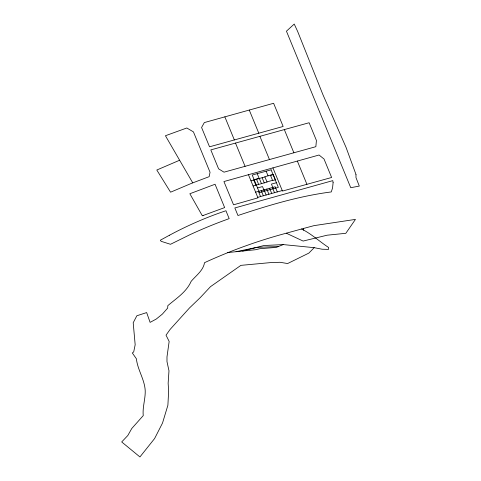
<?xml version="1.0" encoding="UTF-8"?>
<svg xmlns="http://www.w3.org/2000/svg" width="481" height="481" viewBox="0 0 481 481"><rect width="100%" height="100%" fill="white"/><g stroke="black" fill="none" stroke-linecap="round" stroke-linejoin="round"><path stroke-width="0.72" d="M303.295 230.243L303.631 228.439L313.997 225.643L355.441 219.396L345.821 233.303L327.11 235.203L303.132 241.065L286.273 233.201C258.255 240.686 230.856 250.577 204.503 262.692C203.391 270.43 195.959 275.637 191.149 281.349C186.369 292.147 176.455 298.238 167.827 305.645L167.665 308.099L162.356 314.117L156.271 319.047L150.108 322.378L146.657 312.578L136.851 315.764L133.201 322.757L135.167 344.745L133.712 351.87L132.341 352.994L136.388 358.778C137.596 369.973 144.715 379.545 145.226 390.837C145.424 399.152 142.394 407.383 143.242 415.62L131.782 428.481L127.808 435.527L121.699 441.943L139.929 456.95L154.605 438.54L162.518 423.039L167.887 405.249L168.645 391.161L168.146 383.249L168.981 370.803L166.985 361.598L166.991 356.878L169.156 341.438L166.023 335.161L170.13 329.401L189.424 308.032L200.264 297.601L210.504 286.658L240.903 265.362L269.991 262.656L280.02 262.283L287.62 263.546L308.838 253.114L314.201 247.673L322.078 249.218L328.541 249.392L328.631 247.493C319.456 241.498 311.441 233.832 301.551 229.004L286.273 233.201M179.623 160.239L156.8 170.021L170.575 192.196L191.648 183.285L209.151 176.671L210.047 172.258L193.44 131.89L186.82 127.988L165.428 135.738L192.743 182.858M314.201 247.673L283.249 244.588L276.31 247.39L259.794 248.707L255.405 249.747L227.591 252.573M224.855 116.853L204.317 122.583L201.581 127.501L209.536 146.801L283.153 126.467L273.617 103.277L224.855 116.853L234.355 139.941M235.504 143.073L210.81 149.898L218.596 168.843L224.008 172.174L315.861 146.681L316.42 140.476L309.133 122.739L235.504 143.073L245.07 166.33M254.13 179.684L259.109 178.307L257.197 173.665M273.022 174.459L264.833 176.725L267.045 182.107L253.078 185.967M250.956 180.808L264.917 176.942M270.508 175.397L273.298 174.627L275.421 179.786L272.631 180.561L270.418 175.18M266.955 181.89L272.541 180.345M257.527 187.945L262.506 186.568L264.412 191.216M276.419 182.72L271.44 184.097L273.352 188.744M255.627 192.166L275.18 186.754L277.303 191.919M257.75 197.33L282.257 190.554M248.449 174.717L257.96 197.841L233.544 204.81L223.918 181.547L319.059 155.014L324.032 159.025L331.625 177.483L282.467 191.071L272.931 167.887M301.551 229.004L303.631 228.439M242.586 251.046L263.925 245.532L283.249 244.588M235.967 251.719L256.944 247.336L278.301 246.585M284.331 129.593L293.879 152.79M297.354 161.075L306.92 184.301M249.266 110.059L258.79 133.195M259.902 136.339L269.456 159.56M266.137 171.194L268.043 175.836M272.384 187.53L274.507 192.695M269.588 188.299L271.717 193.464M262.127 177.717L264.249 182.876M266.799 189.075L268.921 194.24M259.331 178.487L261.454 183.652M264.003 189.845L266.131 195.009M256.541 179.263L258.664 184.421M261.213 190.62L263.335 195.785M253.746 180.032L255.868 185.197M258.417 191.39L260.546 196.555M355.982 174.471L355.982 177.597L359.301 186.081L350.745 187.704L286.442 31.181L294.228 24.05L297.625 31.385L322.961 94.769L346.073 147.439L355.982 174.471M333.105 182.63L332.563 187.939L331.283 191.931C299.344 196.032 268.422 205.345 237.969 215.506L234.842 207.954L332.78 180.634L333.105 182.63M169.498 235.215L160.335 240.211L161.123 241.312L170.484 244.294L190.157 234.608A475.968 419.468 17.5 0 1 222.234 221.182L229.172 218.621L225.938 210.738C206.463 217.262 187.578 225.487 169.498 235.215M203.084 215.512L202.357 215.825L189.857 193.747L215.061 184.247L224.645 207.588L203.084 215.512M271.11 169.817L252.218 175.042L259.439 192.592L278.331 187.368L271.11 169.817"/></g></svg>
